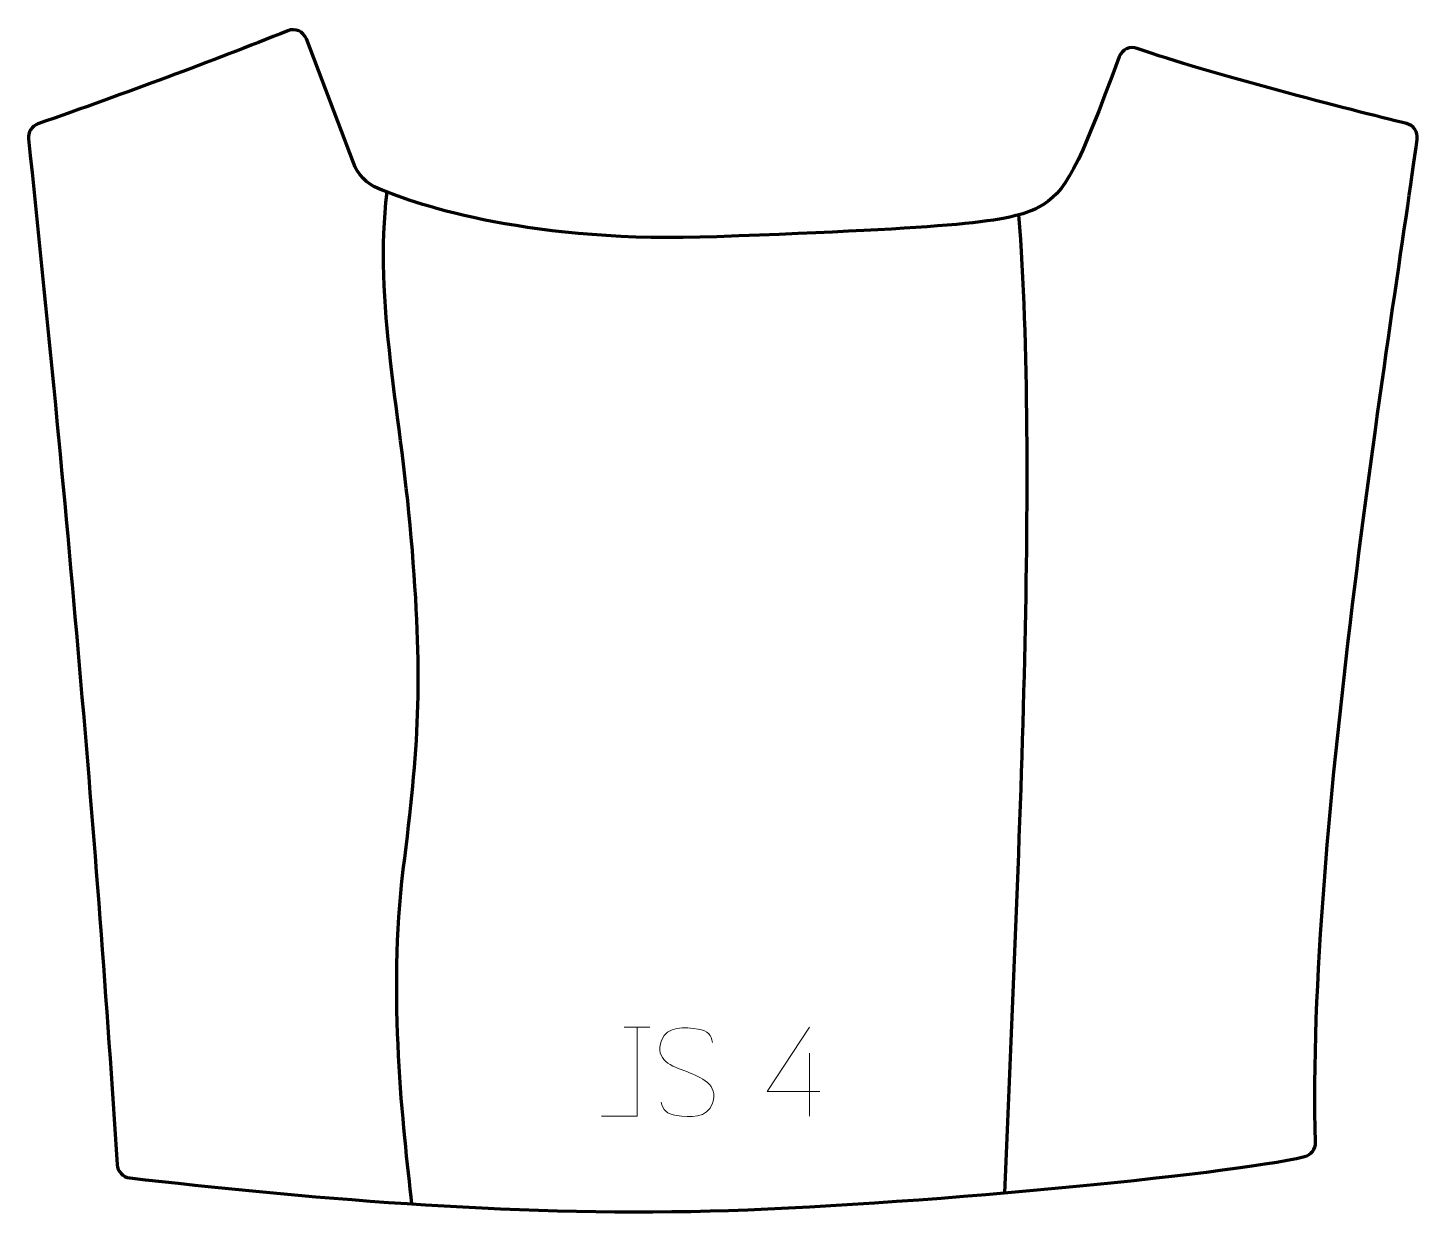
# Model space of a CAD drawing. Header units: millimetres. Extents: x -199 to 192, y -169 to 165.
import ezdxf

# ---------------------------------------------------------------- set-up
doc = ezdxf.new("R2010")
doc.units = ezdxf.units.MM
doc.header["$MEASUREMENT"] = 0
for name, color, linetype in [('layer 1', 7, 'Continuous'), ('layer 2', 7, 'Continuous'), ('layer 3', 7, 'Continuous')]:
    doc.layers.add(name, color=color, linetype=linetype)

msp = doc.modelspace()

# ---------------------------------------------------------------- linework, layer by layer
at = {"layer": 'layer 1', "color": 250, "lineweight": 9}
for points, knots in [([(-37.6502, -141.048), (-37.6502, -141.048), (-27.6282, -141.048), (-27.6282, -141.048), (-27.6282, -141.048), (-27.6282, -141.048), (-27.6282, -116.0944), (-27.6282, -116.0944)], [0, 0, 0, 0, 0.33333333, 0.33333333, 0.33333333, 0.33333333, 1, 1, 1, 1]), ([(-13.6282, -128.5712), (-17.8765, -127.1008), (-22.7846, -125.305), (-20.7795, -119.7847), (-20.7795, -119.7847), (-19.276, -115.6448), (-14.0624, -116.0333), (-10.4588, -116.6344), (-10.4588, -116.6344), (-7.5982, -117.1116), (-6.7335, -118.3248), (-6.4229, -120.4089)], [0, 0, 0, 0, 0.25, 0.25, 0.25, 0.25, 0.5, 0.5, 0.5, 0.5, 1, 1, 1, 1]), ([(23.7826, -134.1546), (23.7826, -134.1546), (8.9609, -134.1546), (8.9609, -134.1546), (8.9609, -134.1546), (8.9609, -134.1546), (20.8385, -116.0841), (20.8385, -116.0841)], [0, 0, 0, 0, 0.33333333, 0.33333333, 0.33333333, 0.33333333, 1, 1, 1, 1]), ([(-13.6282, -128.5713), (-9.6096, -130.218), (-4.5801, -132.1063), (-6.4141, -137.4666), (-6.4141, -137.4666), (-7.8739, -141.733), (-12.7847, -141.4763), (-16.5108, -140.9216), (-16.5108, -140.9216), (-19.2608, -140.5118), (-20.4817, -139.2983), (-20.8597, -137.1861)], [0, 0, 0, 0, 0.25, 0.25, 0.25, 0.25, 0.5, 0.5, 0.5, 0.5, 1, 1, 1, 1])]:
    msp.add_open_spline(points, degree=3, knots=knots, dxfattribs=at)
for points in [[(-31.2123, -116.0944), (-31.2123, -116.0944), (-24.0441, -116.0944), (-24.0441, -116.0944)], [(20.8385, -123.3935), (20.8385, -123.3935), (20.8385, -141.0582), (20.8385, -141.0582)]]:
    msp.add_open_spline(points, degree=3, dxfattribs=at)
at = {"layer": 'layer 2', "color": 230, "lineweight": 200}
msp.add_open_spline([(-173.8355, -154.7012), (-179.6486, -64.1472), (-188.1338, 33.0886), (-198.7578, 133.6557), (-198.7578, 133.6557), (-198.9531, 135.5057), (-197.8497, 137.2489), (-196.0946, 137.8659), (-196.0946, 137.8659), (-171.0846, 146.6607), (-147.4754, 155.3965), (-125.865, 164.0485), (-125.865, 164.0485), (-123.782, 164.8823), (-121.4224, 163.8444), (-120.6252, 161.747), (-120.6252, 161.747), (-120.6252, 161.747), (-107.3773, 126.8902), (-107.3773, 126.8902), (-107.3773, 126.8902), (-106.145, 123.6472), (-103.6399, 121.0496), (-100.44, 119.71), (-100.44, 119.71), (-88.7539, 114.8172), (-57.0092, 104.1943), (-5.1541, 106.13), (-5.1541, 106.13), (61.8116, 108.6298), (77.2983, 110.1687), (85.2671, 114.4156), (85.2671, 114.4156), (92.9374, 118.5034), (96.3269, 125.2874), (107.9255, 156.7102), (107.9255, 156.7102), (108.6873, 158.7739), (110.9651, 159.8403), (113.0378, 159.1023), (113.0378, 159.1023), (132.8095, 152.0648), (173.2076, 141.7729), (188.7274, 137.9878), (188.7274, 137.9878), (190.724, 137.5008), (192.0273, 135.5868), (191.751, 133.5501), (191.751, 133.5501), (185.4421, 87.0453), (160.5634, -63.1136), (163.1482, -148.4232), (163.1482, -148.4232), (163.2063, -150.333), (161.9165, -152.0163), (160.0569, -152.4546), (160.0569, -152.4546), (138.4066, -157.5568), (47.769, -166.297), (-7.1184, -167.7249), (-7.1184, -167.7249), (-64.0555, -169.2062), (-122.977, -163.8718), (-170.2907, -158.4301), (-170.2907, -158.4301), (-172.2201, -158.2082), (-173.711, -156.6396), (-173.8355, -154.7012)], degree=3, knots=[0, 0, 0, 0, 0.05555556, 0.05555556, 0.05555556, 0.05555556, 0.11111111, 0.11111111, 0.11111111, 0.11111111, 0.16666667, 0.16666667, 0.16666667, 0.16666667, 0.22222222, 0.22222222, 0.22222222, 0.22222222, 0.27777778, 0.27777778, 0.27777778, 0.27777778, 0.33333333, 0.33333333, 0.33333333, 0.33333333, 0.38888889, 0.38888889, 0.38888889, 0.38888889, 0.44444444, 0.44444444, 0.44444444, 0.44444444, 0.5, 0.5, 0.5, 0.5, 0.55555556, 0.55555556, 0.55555556, 0.55555556, 0.61111111, 0.61111111, 0.61111111, 0.61111111, 0.66666667, 0.66666667, 0.66666667, 0.66666667, 0.72222222, 0.72222222, 0.72222222, 0.72222222, 0.77777778, 0.77777778, 0.77777778, 0.77777778, 0.83333333, 0.83333333, 0.83333333, 0.83333333, 0.88888889, 0.88888889, 0.88888889, 0.88888889, 1, 1, 1, 1], dxfattribs=at)
at = {"layer": 'layer 3', "color": 142, "lineweight": 200}
msp.add_open_spline([(-90.9213, -165.7634), (-93.3542, -144.7115), (-97.7404, -106.9618), (-93.3665, -71.7743), (-93.3665, -71.7743), (-88.9928, -36.5868), (-87.8246, -20.2152), (-90.8109, 17.9695), (-90.8109, 17.9695), (-93.7971, 56.1542), (-101.7772, 87.963), (-97.9041, 118.6878)], degree=3, knots=[0, 0, 0, 0, 0.25, 0.25, 0.25, 0.25, 0.5, 0.5, 0.5, 0.5, 1, 1, 1, 1], dxfattribs=at)
msp.add_open_spline([(75.7781, -162.6463), (79.6429, -68.8675), (85.278, 39.7294), (79.7575, 112.3038)], degree=3, dxfattribs=at)

doc.saveas('drawing.dxf')
